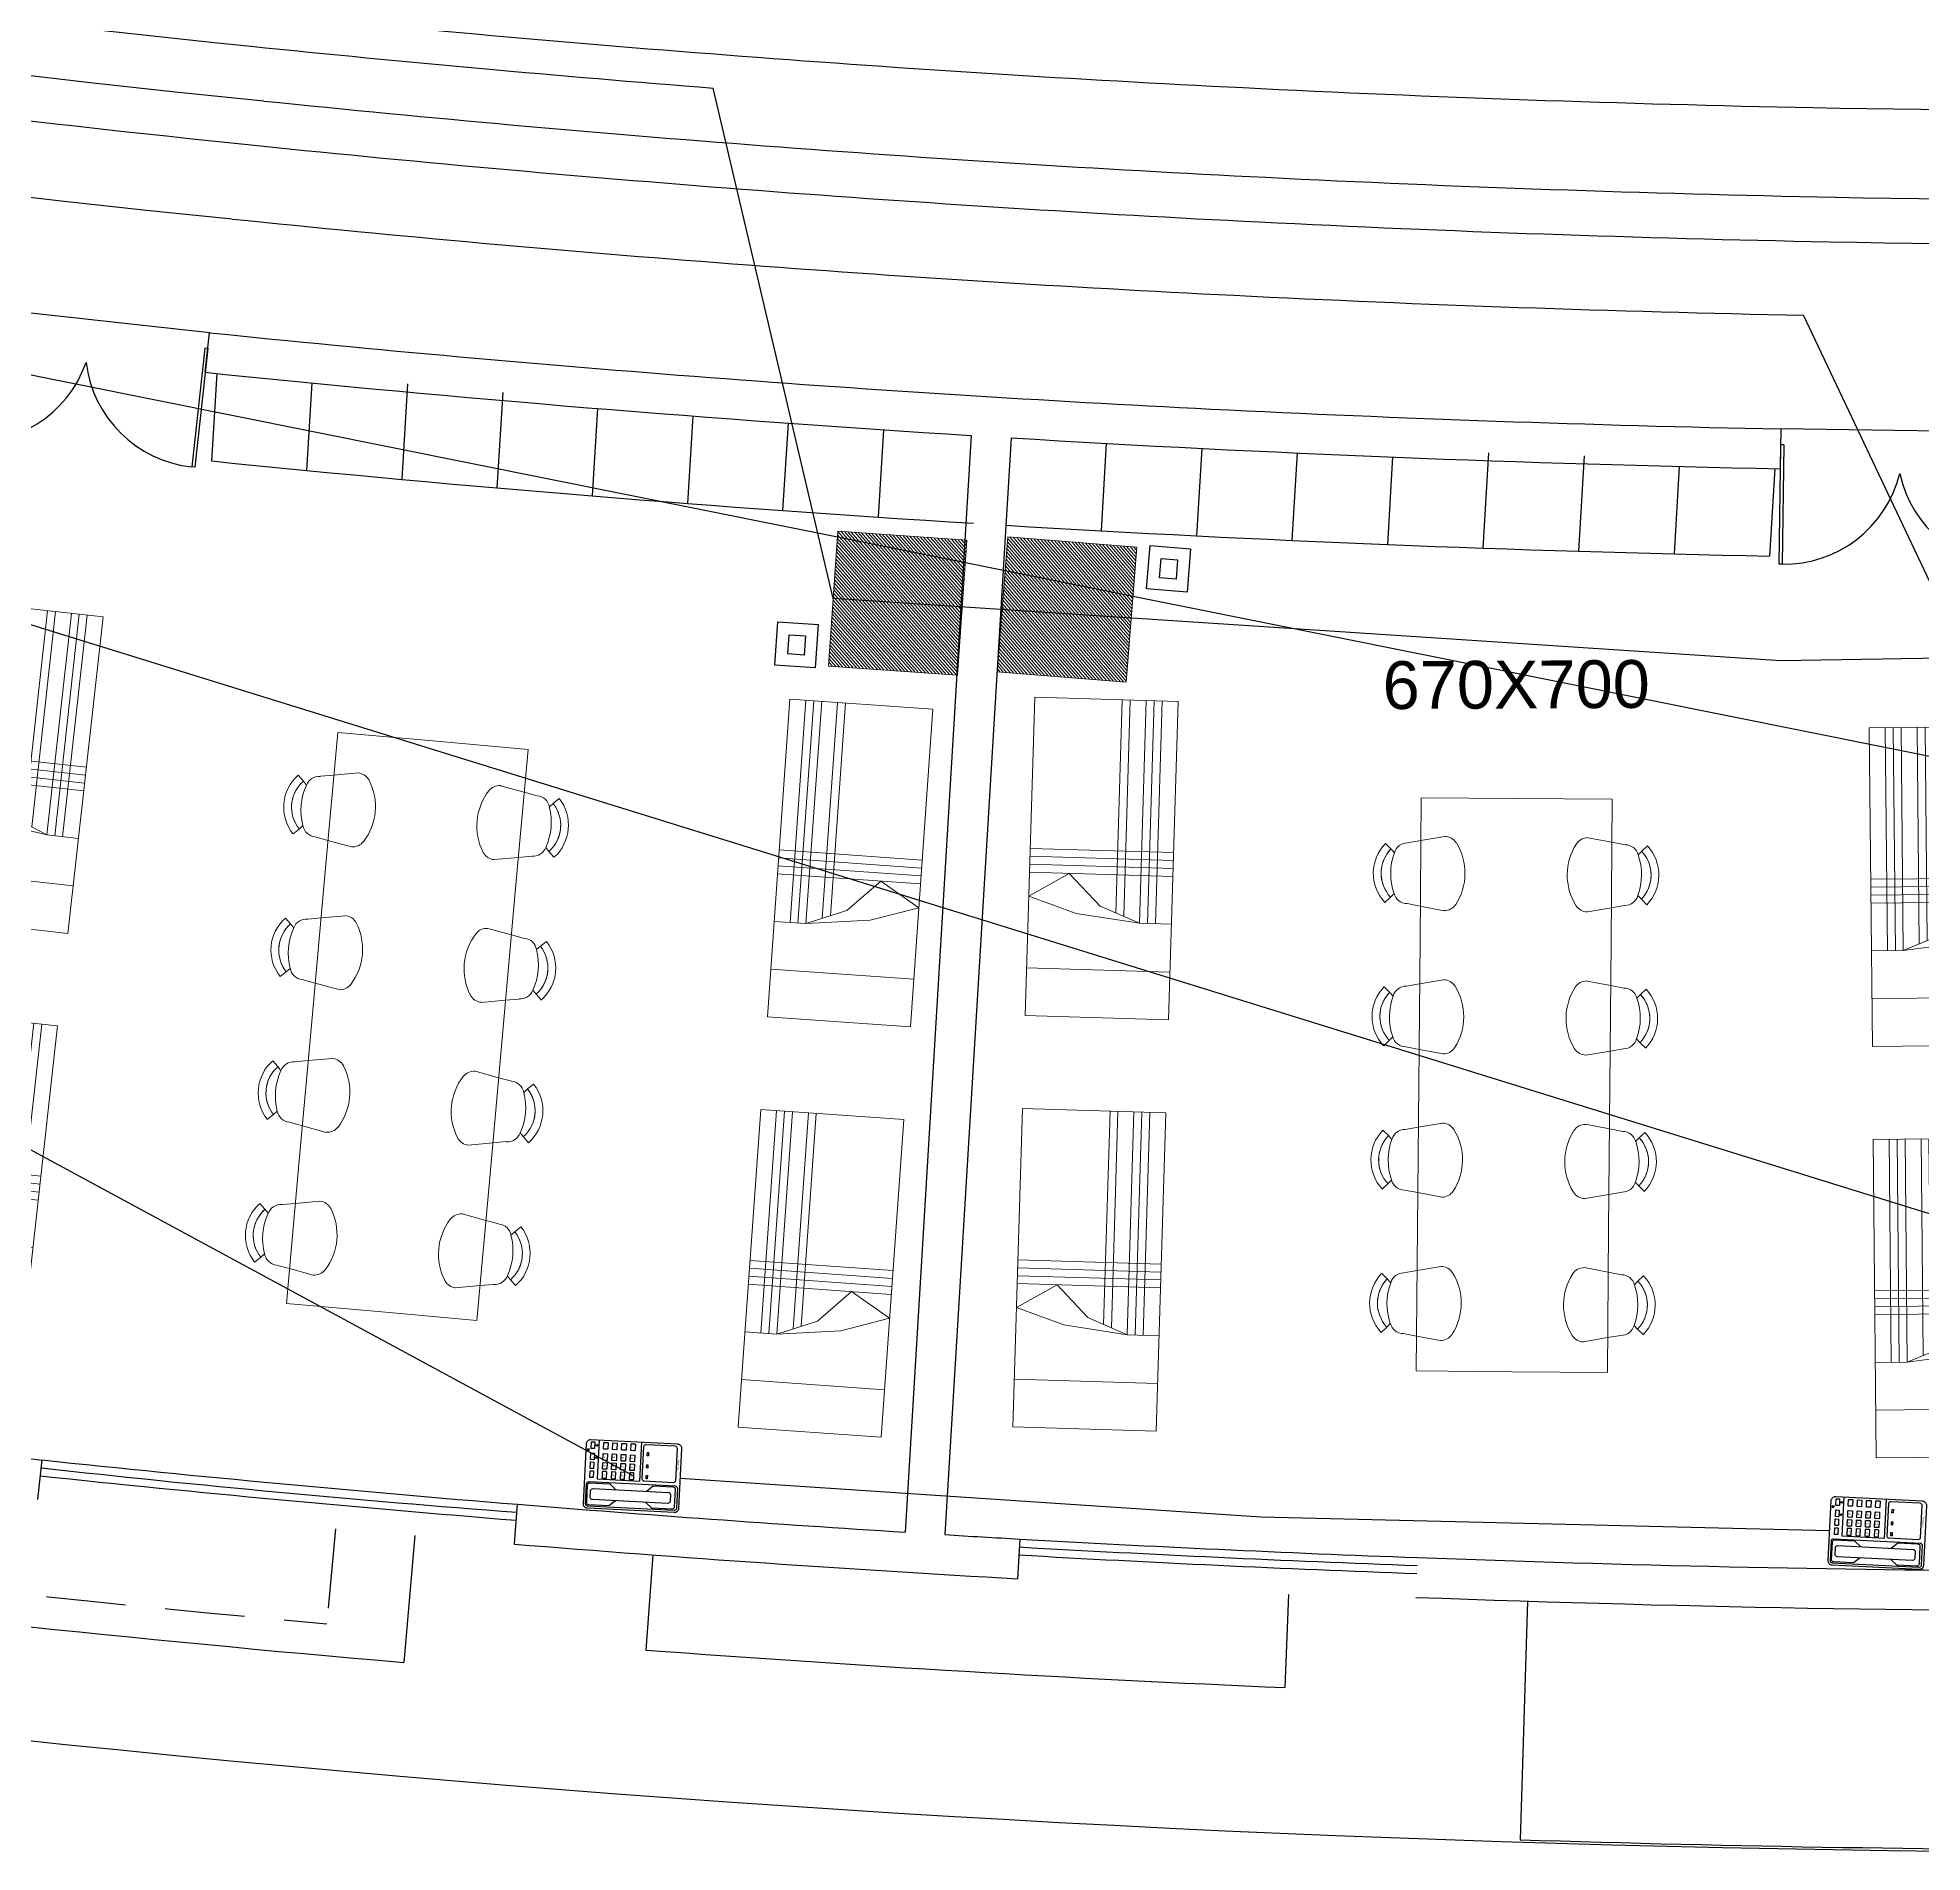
# Model space of a CAD drawing. Header units: inches. Extents: x -221585 to 401252, y -284294 to 332380.
# Drawn here: x 145657 to 146841, y 26845 to 27985 of the extents above; entities that cross this region are included whole.
import ezdxf
from ezdxf.enums import TextEntityAlignment as Align

# ---------------------------------------------------------------- set-up
doc = ezdxf.new("R2010")
doc.units = ezdxf.units.IN
doc.header["$MEASUREMENT"] = 0
doc.linetypes.add('HIDDEN', pattern=[0.375, 0.25, -0.125])
for name, color, linetype, lineweight in [('A-SEC-TXT', 3, 'Continuous', 0), ('FURN', 56, 'Continuous', 0), ('Wall mount speaker', 2, 'Continuous', 0)]:
    doc.layers.add(name, color=color, linetype=linetype, lineweight=lineweight)
doc.layers.add('A-TEXT', color=3, linetype='Continuous')
doc.layers.add('TEL', color=6, linetype='Continuous')
doc.styles.get("Standard").update_dxf_attribs({"font": 'arial.ttf'})

# ---------------------------------------------------------------- blocks, each defined once
blk = doc.blocks.new('d2')
at = {"color": 1, "ltscale": 8}
for p, q in [((-332.772, -186.458, 9945.752), (-332.753, -186.454, 9945.752)), ((-332.628, -187.194, 9945.752), (-332.772, -186.458, 9945.752)), ((-332.609, -187.19, 9945.752), (-332.753, -186.454, 9945.752)), ((-332.753, -186.454, 9945.752), (-332.753, -186.454, 9945.732)), ((-332.753, -186.454, 9945.732), (-332.753, -186.454, 9945.732)), ((-334.226, -186.743, 9945.752), (-334.206, -186.739, 9945.752)), ((-334.082, -187.479, 9945.752), (-334.226, -186.743, 9945.752)), ((-334.062, -187.475, 9945.752), (-334.206, -186.739, 9945.752)), ((-332.628, -187.194, 9945.752), (-332.609, -187.19, 9945.752)), ((-334.063, -187.577, 9945.752), (-332.589, -187.288, 9945.752)), ((-334.082, -187.479, 9945.752), (-334.062, -187.475, 9945.752))]:
    blk.add_line(p, q, dxfattribs=at)
for centre, start, end in [((-332.628, -187.194, 9945.752), 101.092, 178.0402), ((-334.062, -187.475, 9945.752), 24.1438, 101.092)]:
    blk.add_arc(centre, 0.75, start, end, dxfattribs=at)
blk = doc.blocks.new('FREGTET')
at = {"layer": 'FURN', "color": 8}
for p, q in [((-154.66, 109.191, -2766.571), (-154.635, 109.149, -2766.571)), ((-154.66, 109.191, -2766.571), (-154.635, 109.149, -2766.571)), ((-154.617, 109.122, -2766.571), (-154.635, 109.149, -2766.571)), ((-154.617, 109.122, -2766.571), (-154.635, 109.149, -2766.571)), ((-154.994, 109.041, -2766.571), (-155.133, 108.458, -2766.571)), ((-154.118, 108.833, -2766.571), (-154.994, 109.041, -2766.571)), ((-154.698, 109.057, -2766.571), (-154.732, 108.979, -2766.571)), ((-154.698, 109.057, -2766.571), (-154.732, 108.979, -2766.571)), ((-154.369, 109.063, -2766.571), (-154.341, 109.079, -2766.571)), ((-154.369, 109.063, -2766.571), (-154.341, 109.079, -2766.571)), ((-154.3, 109.105, -2766.571), (-154.341, 109.079, -2766.571)), ((-154.3, 109.105, -2766.571), (-154.341, 109.079, -2766.571)), ((-154.732, 108.979, -2766.571), (-154.793, 108.838, -2766.571)), ((-154.34, 108.731, -2766.571), (-154.331, 108.884, -2766.571)), ((-154.331, 108.884, -2766.571), (-154.327, 108.968, -2766.571)), ((-154.331, 108.884, -2766.571), (-154.327, 108.968, -2766.571)), ((-153.784, 108.982, -2766.571), (-153.76, 108.941, -2766.571)), ((-153.784, 108.982, -2766.571), (-153.76, 108.941, -2766.571)), ((-153.742, 108.914, -2766.571), (-153.76, 108.941, -2766.571)), ((-153.742, 108.914, -2766.571), (-153.76, 108.941, -2766.571)), ((-153.493, 108.854, -2766.571), (-153.465, 108.871, -2766.571)), ((-153.493, 108.854, -2766.571), (-153.465, 108.871, -2766.571)), ((-153.425, 108.897, -2766.571), (-153.465, 108.871, -2766.571)), ((-153.425, 108.897, -2766.571), (-153.465, 108.871, -2766.571)), ((-153.243, 108.625, -2766.571), (-154.118, 108.833, -2766.571)), ((-153.856, 108.771, -2766.571), (-153.917, 108.63, -2766.571)), ((-153.822, 108.848, -2766.571), (-153.856, 108.771, -2766.571)), ((-153.822, 108.848, -2766.571), (-153.856, 108.771, -2766.571)), ((-153.456, 108.676, -2766.571), (-153.451, 108.76, -2766.571)), ((-153.456, 108.676, -2766.571), (-153.451, 108.76, -2766.571)), ((-152.908, 108.774, -2766.571), (-152.884, 108.732, -2766.571)), ((-152.908, 108.774, -2766.571), (-152.884, 108.732, -2766.571)), ((-153.464, 108.523, -2766.571), (-153.456, 108.676, -2766.571)), ((-152.946, 108.64, -2766.571), (-152.98, 108.563, -2766.571)), ((-152.946, 108.64, -2766.571), (-152.98, 108.563, -2766.571)), ((-152.866, 108.705, -2766.571), (-152.884, 108.732, -2766.571)), ((-152.866, 108.705, -2766.571), (-152.884, 108.732, -2766.571)), ((-152.618, 108.646, -2766.571), (-152.59, 108.663, -2766.571)), ((-152.618, 108.646, -2766.571), (-152.59, 108.663, -2766.571)), ((-152.549, 108.689, -2766.571), (-152.59, 108.663, -2766.571)), ((-152.549, 108.689, -2766.571), (-152.59, 108.663, -2766.571)), ((-152.367, 108.417, -2766.571), (-153.243, 108.625, -2766.571)), ((-152.98, 108.563, -2766.571), (-153.042, 108.422, -2766.571)), ((-152.58, 108.468, -2766.571), (-152.576, 108.552, -2766.571)), ((-152.58, 108.468, -2766.571), (-152.576, 108.552, -2766.571)), ((-152.033, 108.566, -2766.571), (-152.008, 108.524, -2766.571)), ((-152.033, 108.566, -2766.571), (-152.008, 108.524, -2766.571)), ((-151.991, 108.497, -2766.571), (-152.008, 108.524, -2766.571)), ((-151.991, 108.497, -2766.571), (-152.008, 108.524, -2766.571)), ((-155.271, 107.874, -2766.571), (-155.133, 108.458, -2766.571)), ((-152.589, 108.314, -2766.571), (-152.58, 108.468, -2766.571)), ((-151.491, 108.209, -2766.571), (-152.367, 108.417, -2766.571)), ((-152.071, 108.432, -2766.571), (-152.105, 108.355, -2766.571)), ((-152.071, 108.432, -2766.571), (-152.105, 108.354, -2766.571)), ((-151.742, 108.438, -2766.571), (-151.714, 108.454, -2766.571)), ((-151.742, 108.438, -2766.571), (-151.714, 108.454, -2766.571)), ((-151.674, 108.481, -2766.571), (-151.714, 108.454, -2766.571)), ((-151.674, 108.481, -2766.571), (-151.714, 108.454, -2766.571)), ((-152.105, 108.355, -2766.571), (-152.166, 108.214, -2766.571)), ((-151.705, 108.259, -2766.571), (-151.7, 108.344, -2766.571)), ((-151.705, 108.259, -2766.571), (-151.7, 108.344, -2766.571)), ((-151.713, 108.106, -2766.571), (-151.705, 108.259, -2766.571)), ((-151.63, 107.625, -2766.571), (-151.491, 108.209, -2766.571)), ((-155.009, 107.811, -2766.571), (-155.001, 107.965, -2766.571)), ((-154.396, 107.666, -2766.571), (-155.271, 107.874, -2766.571)), ((-155.014, 107.727, -2766.571), (-155.009, 107.812, -2766.571)), ((-155.014, 107.727, -2766.571), (-155.009, 107.811, -2766.571)), ((-154.547, 107.857, -2766.571), (-154.609, 107.716, -2766.571)), ((-154.609, 107.716, -2766.571), (-154.643, 107.639, -2766.571)), ((-154.609, 107.716, -2766.571), (-154.643, 107.639, -2766.571)), ((-154.133, 107.603, -2766.571), (-154.125, 107.756, -2766.571)), ((-155.04, 107.59, -2766.571), (-154.999, 107.617, -2766.571)), ((-155.04, 107.59, -2766.571), (-154.999, 107.617, -2766.571)), ((-154.971, 107.633, -2766.571), (-154.999, 107.617, -2766.571)), ((-154.971, 107.633, -2766.571), (-154.999, 107.617, -2766.571)), ((-154.723, 107.574, -2766.571), (-154.705, 107.547, -2766.571)), ((-154.723, 107.574, -2766.571), (-154.705, 107.547, -2766.571)), ((-153.52, 107.458, -2766.571), (-154.396, 107.666, -2766.571)), ((-154.138, 107.519, -2766.571), (-154.133, 107.603, -2766.571)), ((-154.138, 107.519, -2766.571), (-154.133, 107.603, -2766.571)), ((-153.672, 107.649, -2766.571), (-153.733, 107.508, -2766.571)), ((-151.63, 107.625, -2766.571), (-151.769, 107.041, -2766.571)), ((-154.681, 107.505, -2766.571), (-154.705, 107.547, -2766.571)), ((-154.681, 107.505, -2766.571), (-154.705, 107.547, -2766.571)), ((-153.733, 107.508, -2766.571), (-153.767, 107.431, -2766.571)), ((-153.733, 107.508, -2766.571), (-153.767, 107.431, -2766.571)), ((-152.645, 107.249, -2766.571), (-153.52, 107.458, -2766.571)), ((-153.258, 107.395, -2766.571), (-153.249, 107.548, -2766.571)), ((-154.164, 107.382, -2766.571), (-154.124, 107.408, -2766.571)), ((-154.164, 107.382, -2766.571), (-154.124, 107.408, -2766.571)), ((-154.096, 107.425, -2766.571), (-154.124, 107.408, -2766.571)), ((-154.096, 107.425, -2766.571), (-154.124, 107.408, -2766.571)), ((-153.847, 107.366, -2766.571), (-153.83, 107.338, -2766.571)), ((-153.847, 107.366, -2766.571), (-153.83, 107.338, -2766.571)), ((-153.805, 107.297, -2766.571), (-153.83, 107.338, -2766.571)), ((-153.805, 107.297, -2766.571), (-153.83, 107.338, -2766.571)), ((-153.262, 107.311, -2766.571), (-153.258, 107.395, -2766.571)), ((-153.262, 107.311, -2766.571), (-153.258, 107.395, -2766.571)), ((-152.796, 107.441, -2766.571), (-152.858, 107.3, -2766.571)), ((-152.382, 107.187, -2766.571), (-152.374, 107.34, -2766.571)), ((-153.22, 107.216, -2766.571), (-153.248, 107.2, -2766.571)), ((-153.22, 107.216, -2766.571), (-153.248, 107.2, -2766.571)), ((-152.858, 107.3, -2766.571), (-152.892, 107.223, -2766.571)), ((-152.858, 107.3, -2766.571), (-152.892, 107.223, -2766.571)), ((-151.769, 107.041, -2766.571), (-152.645, 107.249, -2766.571)), ((-151.921, 107.233, -2766.571), (-151.982, 107.092, -2766.571)), ((-153.289, 107.174, -2766.571), (-153.248, 107.2, -2766.571)), ((-153.289, 107.174, -2766.571), (-153.248, 107.2, -2766.571)), ((-152.972, 107.157, -2766.571), (-152.954, 107.13, -2766.571)), ((-152.972, 107.157, -2766.571), (-152.954, 107.13, -2766.571)), ((-152.93, 107.089, -2766.571), (-152.954, 107.13, -2766.571)), ((-152.93, 107.089, -2766.571), (-152.954, 107.13, -2766.571)), ((-152.387, 107.103, -2766.571), (-152.382, 107.187, -2766.571)), ((-152.387, 107.103, -2766.571), (-152.382, 107.187, -2766.571)), ((-152.413, 106.966, -2766.571), (-152.373, 106.992, -2766.571)), ((-152.413, 106.966, -2766.571), (-152.373, 106.992, -2766.571)), ((-152.345, 107.008, -2766.571), (-152.373, 106.992, -2766.571)), ((-152.345, 107.008, -2766.571), (-152.373, 106.992, -2766.571)), ((-151.982, 107.092, -2766.571), (-152.016, 107.014, -2766.571)), ((-151.982, 107.092, -2766.571), (-152.016, 107.014, -2766.571)), ((-152.096, 106.949, -2766.571), (-152.078, 106.922, -2766.571)), ((-152.096, 106.949, -2766.571), (-152.078, 106.922, -2766.571)), ((-152.054, 106.88, -2766.571), (-152.078, 106.922, -2766.571)), ((-152.054, 106.88, -2766.571), (-152.078, 106.922, -2766.571))]:
    blk.add_line(p, q, dxfattribs=at)
for centre, radius, start, end in [((-154.525, 108.959, -2766.571), 0.268, 33.0269, 120.2325), ((-154.525, 108.959, -2766.571), 0.268, 33.0269, 120.2325), ((-154.615, 109.037, -2766.571), 0.0847, 91.5148, 166.6297), ((-154.615, 109.037, -2766.571), 0.0847, 91.5148, 166.6297), ((-154.525, 108.959, -2766.571), 0.219, 33.0269, 120.2325), ((-154.525, 108.959, -2766.571), 0.219, 46.2775, 120.2325), ((-154.576, 108.746, -2766.571), 0.378, 56.8909, 96.3685), ((-154.576, 108.746, -2766.571), 0.378, 56.8909, 96.3685), ((-154.409, 108.988, -2766.571), 0.0847, 346.6297, 61.7447), ((-154.409, 108.988, -2766.571), 0.0847, 346.6297, 61.7447), ((-153.649, 108.751, -2766.571), 0.268, 33.0269, 120.2325), ((-153.649, 108.751, -2766.571), 0.268, 33.0269, 120.2325), ((-153.74, 108.829, -2766.571), 0.0847, 91.5148, 166.6297), ((-153.74, 108.829, -2766.571), 0.0847, 91.5148, 166.6297), ((-153.649, 108.751, -2766.571), 0.219, 33.0269, 120.2325), ((-153.649, 108.751, -2766.571), 0.219, 46.2775, 120.2325), ((-153.7, 108.538, -2766.571), 0.378, 56.8909, 96.3685), ((-153.7, 108.538, -2766.571), 0.378, 56.8909, 96.3685), ((-154.711, 108.819, -2766.571), 0.0847, 166.6297, 224.3988), ((-154.711, 108.819, -2766.571), 0.0847, 166.6297, 224.3988), ((-154.512, 109.013, -2766.571), 0.363, 224.3988, 288.8607), ((-154.512, 109.013, -2766.571), 0.363, 224.3988, 288.8607), ((-153.534, 108.78, -2766.571), 0.0847, 346.6297, 61.7447), ((-153.534, 108.78, -2766.571), 0.0847, 346.6297, 61.7447), ((-152.774, 108.543, -2766.571), 0.268, 33.0269, 120.2325), ((-152.774, 108.543, -2766.571), 0.268, 33.0269, 120.2325), ((-152.774, 108.543, -2766.571), 0.219, 33.0269, 120.2325), ((-152.774, 108.543, -2766.571), 0.219, 46.2775, 120.2325), ((-154.422, 108.75, -2766.571), 0.0847, 288.8607, 346.6297), ((-154.422, 108.75, -2766.571), 0.0847, 288.8607, 346.6297), ((-152.864, 108.621, -2766.571), 0.0847, 91.5148, 166.6297), ((-152.864, 108.621, -2766.571), 0.0847, 91.5148, 166.6297), ((-152.824, 108.33, -2766.571), 0.378, 56.8909, 96.3685), ((-152.824, 108.33, -2766.571), 0.378, 56.8909, 96.3685), ((-152.658, 108.572, -2766.571), 0.0847, 346.6297, 61.7447), ((-152.658, 108.572, -2766.571), 0.0847, 346.6297, 61.7447), ((-153.835, 108.611, -2766.571), 0.0847, 166.6297, 224.3988), ((-153.835, 108.611, -2766.571), 0.0847, 166.6297, 224.3988), ((-153.636, 108.805, -2766.571), 0.363, 224.3988, 288.8607), ((-153.636, 108.805, -2766.571), 0.363, 224.3988, 288.8607), ((-153.547, 108.542, -2766.571), 0.0847, 288.8607, 346.6297), ((-153.547, 108.542, -2766.571), 0.0847, 288.8607, 346.6297), ((-151.898, 108.335, -2766.571), 0.268, 33.0269, 120.2325), ((-151.898, 108.335, -2766.571), 0.268, 33.0269, 120.2325), ((-151.898, 108.335, -2766.571), 0.219, 33.0269, 120.2325), ((-151.898, 108.335, -2766.571), 0.219, 46.2775, 120.2325), ((-152.959, 108.403, -2766.571), 0.0847, 166.6297, 224.3988), ((-152.959, 108.403, -2766.571), 0.0847, 166.6297, 224.3988), ((-151.988, 108.413, -2766.571), 0.0847, 91.5148, 166.6297), ((-151.988, 108.413, -2766.571), 0.0847, 91.5148, 166.6297), ((-151.949, 108.122, -2766.571), 0.378, 56.8909, 96.3685), ((-151.949, 108.122, -2766.571), 0.378, 56.8909, 96.3685), ((-151.782, 108.364, -2766.571), 0.0847, 346.6297, 61.7447), ((-151.782, 108.364, -2766.571), 0.0847, 346.6297, 61.7447), ((-152.761, 108.597, -2766.571), 0.363, 224.3988, 288.8607), ((-152.761, 108.597, -2766.571), 0.363, 224.3988, 288.8607), ((-152.671, 108.334, -2766.571), 0.0847, 288.8607, 346.6297), ((-152.671, 108.334, -2766.571), 0.0847, 288.8607, 346.6297), ((-152.084, 108.194, -2766.571), 0.0847, 166.6297, 224.3988), ((-152.084, 108.194, -2766.571), 0.0847, 166.6297, 224.3988), ((-154.828, 107.682, -2766.571), 0.363, 44.3988, 108.8607), ((-154.828, 107.682, -2766.571), 0.363, 44.3988, 108.8607), ((-151.885, 108.389, -2766.571), 0.363, 224.3988, 288.8607), ((-151.885, 108.389, -2766.571), 0.363, 224.3988, 288.8607), ((-151.795, 108.126, -2766.571), 0.0847, 288.8607, 346.6297), ((-151.795, 108.126, -2766.571), 0.0847, 288.8607, 346.6297), ((-154.918, 107.945, -2766.571), 0.0847, 108.8607, 166.6297), ((-154.918, 107.945, -2766.571), 0.0847, 108.8607, 166.6297), ((-154.63, 107.876, -2766.571), 0.0847, 346.6297, 44.3988), ((-154.63, 107.876, -2766.571), 0.0847, 346.6297, 44.3988), ((-154.043, 107.737, -2766.571), 0.0847, 108.8607, 166.6297), ((-154.043, 107.737, -2766.571), 0.0847, 108.8607, 166.6297), ((-153.953, 107.474, -2766.571), 0.363, 44.3988, 108.8607), ((-153.953, 107.474, -2766.571), 0.363, 44.3988, 108.8607), ((-154.931, 107.707, -2766.571), 0.0847, 166.6297, 241.7447), ((-154.931, 107.707, -2766.571), 0.0847, 166.6297, 241.7447), ((-153.754, 107.668, -2766.571), 0.0847, 346.6297, 44.3988), ((-153.754, 107.668, -2766.571), 0.0847, 346.6297, 44.3988), ((-154.816, 107.736, -2766.571), 0.268, 213.0269, 300.2325), ((-154.816, 107.736, -2766.571), 0.268, 213.0269, 300.2325), ((-154.816, 107.736, -2766.571), 0.219, 213.0269, 300.2325), ((-154.816, 107.736, -2766.571), 0.219, 213.0269, 286.9819), ((-154.765, 107.949, -2766.571), 0.378, 236.8909, 276.3685), ((-154.765, 107.949, -2766.571), 0.378, 236.8909, 276.3685), ((-154.725, 107.658, -2766.571), 0.0847, 271.5148, 346.6297), ((-154.725, 107.658, -2766.571), 0.0847, 271.5148, 346.6297), ((-153.167, 107.529, -2766.571), 0.0847, 108.8607, 166.6297), ((-153.167, 107.529, -2766.571), 0.0847, 108.8607, 166.6297), ((-153.077, 107.266, -2766.571), 0.363, 44.3988, 108.8607), ((-153.077, 107.266, -2766.571), 0.363, 44.3988, 108.8607), ((-154.056, 107.499, -2766.571), 0.0847, 166.6297, 241.7447), ((-154.056, 107.499, -2766.571), 0.0847, 166.6297, 241.7447), ((-152.879, 107.46, -2766.571), 0.0847, 346.6297, 44.3988), ((-152.879, 107.46, -2766.571), 0.0847, 346.6297, 44.3988), ((-153.94, 107.528, -2766.571), 0.268, 213.0269, 300.2325), ((-153.94, 107.528, -2766.571), 0.268, 213.0269, 300.2325), ((-153.94, 107.528, -2766.571), 0.219, 213.0269, 300.2325), ((-153.94, 107.528, -2766.571), 0.219, 213.0269, 286.9819), ((-153.889, 107.741, -2766.571), 0.378, 236.8909, 276.3685), ((-153.889, 107.741, -2766.571), 0.378, 236.8909, 276.3685), ((-153.85, 107.45, -2766.571), 0.0847, 271.5148, 346.6297), ((-153.85, 107.45, -2766.571), 0.0847, 271.5148, 346.6297), ((-152.291, 107.321, -2766.571), 0.0847, 108.8607, 166.6297), ((-152.291, 107.321, -2766.571), 0.0847, 108.8607, 166.6297), ((-152.202, 107.058, -2766.571), 0.363, 44.3988, 108.8607), ((-152.202, 107.058, -2766.571), 0.363, 44.3988, 108.8607), ((-153.18, 107.291, -2766.571), 0.0847, 166.6297, 241.7447), ((-153.18, 107.291, -2766.571), 0.0847, 166.6297, 241.7447), ((-153.014, 107.533, -2766.571), 0.378, 236.8909, 276.3685), ((-153.014, 107.533, -2766.571), 0.378, 236.8909, 276.3685), ((-152.974, 107.242, -2766.571), 0.0847, 271.5148, 346.6297), ((-152.974, 107.242, -2766.571), 0.0847, 271.5148, 346.6297), ((-152.003, 107.252, -2766.571), 0.0847, 346.6297, 44.3988), ((-152.003, 107.252, -2766.571), 0.0847, 346.6297, 44.3988), ((-153.064, 107.32, -2766.571), 0.268, 213.0269, 300.2325), ((-153.064, 107.32, -2766.571), 0.268, 213.0269, 300.2325), ((-153.064, 107.32, -2766.571), 0.219, 213.0269, 300.2325), ((-153.064, 107.32, -2766.571), 0.219, 213.0269, 286.9819), ((-152.304, 107.083, -2766.571), 0.0847, 166.6297, 241.7447), ((-152.304, 107.083, -2766.571), 0.0847, 166.6297, 241.7447), ((-152.189, 107.112, -2766.571), 0.219, 213.0269, 300.2325), ((-152.189, 107.112, -2766.571), 0.219, 213.0269, 286.9819), ((-152.138, 107.325, -2766.571), 0.378, 236.8909, 276.3685), ((-152.138, 107.325, -2766.571), 0.378, 236.8909, 276.3685), ((-152.098, 107.034, -2766.571), 0.0847, 271.5148, 346.6297), ((-152.098, 107.034, -2766.571), 0.0847, 271.5148, 346.6297), ((-152.189, 107.112, -2766.571), 0.268, 213.0269, 300.2325), ((-152.189, 107.112, -2766.571), 0.268, 213.0269, 300.2325)]:
    blk.add_arc(centre, radius, start, end, dxfattribs=at)
blk = doc.blocks.new('A$C25933C84')
at = {"color": 8, "linetype": 'Continuous'}
for p, q in [((0, 0.9), (2, 0.9)), ((0, 0), (0, 0.9)), ((0.3, 0.9), (0.3, 0)), ((0.6, 0.7), (0.6, 0.9)), ((2, 0.9), (2, 0)), ((0.65, 0.3), (0.6, 0.7)), ((0.7, 0.45), (0.6, 0.7)), ((0.9, 0.25), (0.7, 0.45)), ((0.75, 0), (0.65, 0.3)), ((0.75, 0), (0.9, 0.25)), ((2, 0), (0, 0))]:
    blk.add_line(p, q, dxfattribs=at)
at = {"color": 8}
for p, q in [((0.9, 0), (0.9, 0.9)), ((0.95, 0), (0.95, 0.9)), ((1, 0), (1, 0.9)), ((1.05, 0), (1.05, 0.9)), ((0.6, 0.8), (2, 0.8)), ((0.6, 0.75), (2, 0.75)), ((0.6, 0.7), (2, 0.7)), ((0.64, 0.6), (2, 0.6)), ((0.66, 0.55), (2, 0.55))]:
    blk.add_line(p, q, dxfattribs=at)
blk = doc.blocks.new('xfggsdr')
at = {"color": 8, "extrusion": (3.15e-14, 5.7e-15, -1), "xscale": 99.99999999999996, "yscale": 99.99999999999996, "zscale": -100, "rotation": 275.7220156941657}
blk.add_blockref('FREGTET', (-154932.6, -31689.1, -276657.1), dxfattribs=at)
at = {"layer": 'FURN', "color": 8, "extrusion": (-1.83e-14, -1.1e-15, -1), "xscale": -99.99999999999996, "yscale": 99.99999999999996, "zscale": -99.99999999999996, "rotation": 261.1379053757277}
for p in [(-146010.8, -15268.6, 0), (-146050.6, -15524, 0)]:
    blk.add_blockref('A$C25933C84', p, dxfattribs=at)
at = {"layer": 'FURN', "color": 8, "extrusion": (1.79e-14, 3.8e-15, -1), "xscale": 99.99999999999994, "yscale": 99.99999999999994, "zscale": -100, "rotation": 83.41111061605987}
for p in [(-145396, -15364.4, 0), (-145425.7, -15621.1, 0)]:
    blk.add_blockref('A$C25933C84', p, dxfattribs=at)
blk = doc.blocks.new('FEGREGRE')
at = {"color": 20, "ltscale": 10}
for p, q in [((352871.5, 113752, 0.4), (352864.6, 113672.2, 0.4)), ((353021, 113739.9, 0.4), (353016.5, 113680.1, 0.4)), ((353420.2, 113714.9, 0.4), (353417.8, 113656.5, 0.4)), ((353570.2, 113710.8, 0.8), (353565.5, 113560.9, 0.8))]:
    blk.add_line(p, q, dxfattribs=at)
for centre, radius, start, end in [((353970.3, 126473.1, 0.4), 12848.5, 262.81881, 265.06302), ((353970.3, 126473.1, 0.4), 12828.5, 265.73613, 267.53133), ((353970.4, 126424.6, 0.8), 12870, 268.1974, 271.80135)]:
    blk.add_arc(centre, radius, start, end, dxfattribs=at)
blk = doc.blocks.new('A$C1A3D5E7F')
at = {"color": 1}
for points in [[(6.11, 4.12), (6.11, 0.28, -0.414214), (5.83, 0), (0.28, 0, -0.414214), (0, 0.28), (0, 4.12, -0.414214), (0.28, 4.41), (5.83, 4.41, -0.414214)], [(5.97, 4.12), (5.97, 2.84, -0.414214), (5.83, 2.7), (0.28, 2.7, -0.414214), (0.14, 2.84), (0.14, 4.12, -0.414214), (0.28, 4.27), (5.83, 4.27, -0.414214)], [(5.69, 3.7), (5.69, 3.27, -0.414214), (5.54, 3.13), (0.71, 3.13, -0.414214), (0.57, 3.27), (0.57, 3.7, -0.414214), (0.71, 3.84), (5.54, 3.84, -0.414214)], [(2.42, 2.36), (2.42, 0.28, -0.414214), (2.28, 0.14), (0.43, 0.14, -0.414214), (0.29, 0.28), (0.29, 2.36, -0.414214), (0.43, 2.5), (2.28, 2.5, -0.414214)], [(3.25, 2.03), (3.25, 2.4, 0.414214), (3.23, 2.43), (3, 2.43, 0.414214), (2.97, 2.4), (2.97, 2.03, 0.414214), (3, 2), (3.23, 2, 0.414214)], [(3.84, 2.03), (3.84, 2.4, 0.414214), (3.81, 2.43), (3.58, 2.43, 0.414214), (3.55, 2.4), (3.55, 2.03, 0.414214), (3.58, 2), (3.81, 2, 0.414214)], [(4.42, 2.03), (4.42, 2.4, 0.414214), (4.39, 2.43), (4.16, 2.43, 0.414214), (4.14, 2.4), (4.14, 2.03, 0.414214), (4.16, 2), (4.39, 2, 0.414214)], [(5, 2.03), (5, 2.4, 0.414214), (4.97, 2.43), (4.75, 2.43, 0.414214), (4.72, 2.4), (4.72, 2.03, 0.414214), (4.75, 2), (4.97, 2, 0.414214)], [(5.79, 2.4), (5.79, 2.03, -0.414214), (5.76, 2), (5.6, 2, -0.414214), (5.57, 2.03), (5.57, 2.4, -0.414214), (5.6, 2.43), (5.76, 2.43, -0.414214)], [(3.25, 1.82), (3.25, 1.45, -0.414214), (3.23, 1.43), (3, 1.43, -0.414214), (2.97, 1.45), (2.97, 1.82, -0.414214), (3, 1.85), (3.23, 1.85, -0.414214)], [(3.25, 1.25), (3.25, 0.88, -0.414214), (3.23, 0.85), (3, 0.85, -0.414214), (2.97, 0.88), (2.97, 1.25, -0.414214), (3, 1.28), (3.23, 1.28, -0.414214)], [(3.84, 1.82), (3.84, 1.45, -0.414214), (3.81, 1.43), (3.58, 1.43, -0.414214), (3.55, 1.45), (3.55, 1.82, -0.414214), (3.58, 1.85), (3.81, 1.85, -0.414214)], [(3.84, 1.25), (3.84, 0.88, -0.414214), (3.81, 0.85), (3.58, 0.85, -0.414214), (3.55, 0.88), (3.55, 1.25, -0.414214), (3.58, 1.28), (3.81, 1.28, -0.414214)], [(4.42, 1.82), (4.42, 1.45, -0.414214), (4.39, 1.43), (4.16, 1.43, -0.414214), (4.14, 1.45), (4.14, 1.82, -0.414214), (4.16, 1.85), (4.39, 1.85, -0.414214)], [(4.42, 1.25), (4.42, 0.88, -0.414214), (4.39, 0.85), (4.16, 0.85, -0.414214), (4.14, 0.88), (4.14, 1.25, -0.414214), (4.16, 1.28), (4.39, 1.28, -0.414214)], [(5, 1.82), (5, 1.45, -0.414214), (4.97, 1.43), (4.75, 1.43, -0.414214), (4.72, 1.45), (4.72, 1.82, -0.414214), (4.75, 1.85), (4.97, 1.85, -0.414214)], [(5, 1.25), (5, 0.88, -0.414214), (4.97, 0.85), (4.75, 0.85, -0.414214), (4.72, 0.88), (4.72, 1.25, -0.414214), (4.75, 1.28), (4.97, 1.28, -0.414214)], [(5.79, 1.82), (5.79, 1.45, -0.414214), (5.76, 1.43), (5.6, 1.43, -0.414214), (5.57, 1.45), (5.57, 1.82, -0.414214), (5.6, 1.85), (5.76, 1.85, -0.414214)], [(5.79, 1.25), (5.79, 0.88, -0.414214), (5.76, 0.85), (5.6, 0.85, -0.414214), (5.57, 0.88), (5.57, 1.25, -0.414214), (5.6, 1.28), (5.76, 1.28, -0.414214)], [(3.25, 0.54), (3.25, 0.17, -0.414214), (3.23, 0.14), (3, 0.14, -0.414214), (2.97, 0.17), (2.97, 0.54, -0.414214), (3, 0.57), (3.23, 0.57, -0.414214)], [(3.84, 0.54), (3.84, 0.17, -0.414214), (3.81, 0.14), (3.58, 0.14, -0.414214), (3.55, 0.17), (3.55, 0.54, -0.414214), (3.58, 0.57), (3.81, 0.57, -0.414214)], [(4.42, 0.54), (4.42, 0.17, -0.414214), (4.39, 0.14), (4.16, 0.14, -0.414214), (4.14, 0.17), (4.14, 0.54, -0.414214), (4.16, 0.57), (4.39, 0.57, -0.414214)], [(5, 0.54), (5, 0.17, -0.414214), (4.97, 0.14), (4.75, 0.14, -0.414214), (4.72, 0.17), (4.72, 0.54, -0.414214), (4.75, 0.57), (4.97, 0.57, -0.414214)], [(5.79, 0.54), (5.79, 0.17, -0.414214), (5.76, 0.14), (5.6, 0.14, -0.414214), (5.57, 0.17), (5.57, 0.54, -0.414214), (5.6, 0.57), (5.76, 0.57, -0.414214)]]:
    blk.add_lwpolyline(points, format="xyb", close=True, dxfattribs=at)
for points in [[(2.11, 3.13), (1.71, 2.77), (0.43, 2.77, -0.414214), (0.28, 2.91), (0.28, 4.05, -0.414214), (0.43, 4.19), (1.71, 4.19), (2.11, 3.84)], [(4.07, 3.84), (4.48, 4.19), (5.76, 4.19, -0.414214), (5.9, 4.05), (5.9, 2.91, -0.414214), (5.76, 2.77), (4.48, 2.77), (4.07, 3.13)]]:
    blk.add_lwpolyline(points, format="xyb", dxfattribs=at)
blk.add_lwpolyline([(5.31, 0), (5.31, 2.5), (2.57, 2.5), (2.57, 0)], dxfattribs=at)
for points in [[(2.18, 2.34), (2.18, 2.12), (2.1, 2.12), (2.1, 2.34)], [(2.18, 1.64), (2.18, 1.43), (2.1, 1.43), (2.1, 1.64)], [(2.18, 0.86), (2.18, 0.64), (2.1, 0.64), (2.1, 0.86)], [(6.02, 0.66), (6.02, 0.68), (5.91, 0.68), (5.91, 0.66)], [(6.02, 0.65), (6.02, 0.63), (5.91, 0.63), (5.91, 0.65)], [(6.02, 0.61), (6.02, 0.6), (5.91, 0.6), (5.91, 0.61)]]:
    blk.add_lwpolyline(points, close=True, dxfattribs=at)
for centre in [(5.43, 1.14), (5.43, 0.35)]:
    blk.add_circle(centre, 0.0499, dxfattribs=at)
for s, height, p in [('Panasonic', 0.0995, (0.15, 1.36)), ('1', 0.142, (3.15, 2.21)), ('2', 0.142, (3.15, 1.64)), ('4', 0.142, (3.73, 2.21)), ('5', 0.142, (3.73, 1.64)), ('7', 0.142, (4.31, 2.21)), ('8', 0.142, (4.31, 1.64)), ('*', 0.142, (4.9, 2.21)), ('0', 0.142, (4.9, 1.64)), ('3', 0.142, (3.15, 1.06)), ('6', 0.142, (3.73, 1.06)), ('9', 0.142, (4.31, 1.06)), ('#', 0.142, (4.9, 1.06)), ('MIC', 0.0498, (5.86, 0.64))]:
    blk.add_text(s, height=height, rotation=90, dxfattribs=at).set_placement(p, align=Align.MIDDLE)
blk = doc.blocks.new('A$C54490F4E')
at = {"layer": 'Wall mount speaker', "ltscale": 0.1}
h = blk.add_hatch(dxfattribs=at)
h.set_pattern_fill('ANSI31', color=3, scale=50, style=0)
h.paths.add_polyline_path([(347.4, 331.9), (0, 331.9), (0, 0), (347.4, 0)])
at = {"layer": 'Wall mount speaker', "color": 3, "ltscale": 0.1}
blk.add_lwpolyline([(0, 331.9), (347.4, 331.9), (347.4, 0), (0, 0)], close=True, dxfattribs=at)
blk = doc.blocks.new('A$C1A917D7C')
at = {"layer": 'TEL', "elevation": 0}
for points in [[(0, 956.5), (227.2, 956.5), (227.2, 744.3), (0, 744.3)], [(63, 893.4), (164.2, 893.4), (164.2, 807.3), (63, 807.3)]]:
    blk.add_lwpolyline(points, close=True, dxfattribs=at)
at = {"layer": 'Wall mount speaker', "color": 2, "ltscale": 0.1, "xscale": 2.038325862171721, "yscale": 2.038325862171721, "zscale": 2.038325862171721}
blk.add_blockref('A$C54490F4E', (14.1, 0), dxfattribs=at)

msp = doc.modelspace()

# ---------------------------------------------------------------- linework, layer by layer
at = {"color": 1}
for p, q in [((146031.5, 27081.5), (144221, 28060.6, 1.3)), ((147451.1, 27058.2), (144221, 28060.6, 1.3)), ((148694, 27162.1, 0), (144221, 28060.6, 1.3)), ((146425.2, 27055.8), (146060.6, 27080.1)), ((146782.4, 27047.3), (146425.2, 27055.8))]:
    msp.add_line(p, q, dxfattribs=at)
at = {"color": 6}
for p, q in [((146156.7, 27632.7), (146081.4, 27953.3)), ((146751.7, 27593.6), (146156.7, 27632.7)), ((147069.9, 27598.9), (146751.7, 27593.6))]:
    msp.add_line(p, q, dxfattribs=at)
at = {"color": 42}
msp.add_line((146864.3, 27603.1), (146766, 27810.6), dxfattribs=at)
at = {"color": 4, "ltscale": 10}
for p, q in [((145765, 27799.7, 0), (145762.1, 27774.8, 0)), ((146751.7, 27739.3, 0), (146751.4, 27714.3, 0)), ((146243.4, 27735.1, 0), (146201.9, 27046.4, 0)), ((146268.4, 27733.6, 0), (146226.8, 27044.9, 0)), ((145659.8, 27091.8, 0), (145657.2, 27066.9, 0)), ((145958.4, 27063.9, 0), (145956.4, 27039, 0)), ((146273.9, 27042.1, 0), (146272.5, 27017.2, 0))]:
    msp.add_line(p, q, dxfattribs=at)
at = {"color": 8, "ltscale": 10}
for p, q in [((145769.7, 27774.1, 0), (145766.3, 27719.1, 0)), ((145829.4, 27768.1, 0), (145826, 27713.2, 0)), ((145889.5, 27767.5, 0), (145885.8, 27707.6, 0)), ((145949.3, 27762.1, 0), (145945.6, 27702.2, 0)), ((146008.8, 27752.1, 0), (146005.4, 27697.2, 0)), ((146068.6, 27747.3, 0), (146065.2, 27692.4, 0)), ((146128.4, 27742.9, 0), (146125, 27688, 0)), ((146188.3, 27738.7, 0), (146184.9, 27683.8, 0)), ((146328.2, 27730.2, 0), (146324.9, 27675.3, 0)), ((146388.1, 27727, 0), (146384.8, 27672.1, 0)), ((146448.1, 27724.2, 0), (146444.7, 27669.3, 0)), ((146508, 27721.6, 0), (146504.7, 27666.7, 0)), ((146568.3, 27724.3, 0), (146564.7, 27664.4, 0)), ((146628.3, 27722.4, 0), (146624.7, 27662.4, 0)), ((146688, 27715.7, 0), (146684.7, 27660.8, 0)), ((146748, 27714.3, 0), (146744.7, 27659.4, 0))]:
    msp.add_line(p, q, dxfattribs=at)
at = {"color": 20, "linetype": 'HIDDEN', "ltscale": 200}
msp.add_line((145844.2, 27048.5, 0), (145838.8, 26988.9, 0), dxfattribs=at)
at = {"color": 42}
for centre, radius, start, end in [((147029.2, 39927.9), 12045.7, 255.93276, 264.13954), ((147009.2, 39853.8), 12045.7, 255.93276, 264.13954), ((147027.1, 39910.8), 12028.5, 264.14106, 267.14592), ((147007.8, 39493.6, 0), 11611, 268.90556, 274.41008), ((147027.1, 39910.8), 12028.5, 267.14592, 268.8512), ((147007.2, 39836.7), 12028.5, 264.14106, 267.14592), ((147007.2, 39836.7), 12028.5, 267.14592, 268.8512)]:
    msp.add_arc(centre, radius, start, end, dxfattribs=at)
at = {"color": 6}
for centre, radius, start, end in [((147021.1, 39962.3), 12045.7, 257.06694, 264.13954), ((147013, 39967.1), 12028.5, 264.14106, 267.14592), ((147019.1, 39945.2), 12028.5, 264.14106, 265.52919), ((146993.6, 39549.9, 0), 11611, 268.90556, 274.26576), ((147013, 39967.1), 12028.5, 267.14592, 268.8512)]:
    msp.add_arc(centre, radius, start, end, dxfattribs=at)
at = {"color": 144}
for centre, radius, start, end in [((147025.2, 39899.9), 12045.7, 259.75925, 264.13954), ((147023.2, 39882.8), 12028.5, 264.14106, 267.14592), ((147023.2, 39882.8), 12028.5, 267.14592, 268.8512)]:
    msp.add_arc(centre, radius, start, end, dxfattribs=at)
at = {"color": 144, "ltscale": 10}
msp.add_arc((147003.8, 39465.6, 0), 11611, 268.90556, 274.41008, dxfattribs=at)
at = {"color": 4, "ltscale": 10}
for centre, radius, start, end in [((146992.9, 39765.3, 0), 12028.5, 264.14106, 267.14592), ((146992.9, 39765.3, 0), 12053.5, 264.13938, 266.43421), ((146992.9, 39765.3, 0), 12028.5, 267.14592, 268.8512), ((146992.9, 39765.3, 0), 12053.5, 266.5542, 268.85223), ((146992.9, 39765.3, 0), 12743.5, 263.33126, 263.99573), ((147011, 40001.7, 0), 12980.5, 265.34902, 266.42634), ((146992.9, 39765.3, 0), 12743.5, 266.55379, 266.76576), ((146992.9, 39765.3, 0), 12768.5, 265.34404, 266.76576), ((146992.9, 39765.3, 0), 12743.5, 267.88941, 269.64975), ((146992.9, 39765.3, 0), 12768.5, 267.88941, 270.24285)]:
    msp.add_arc(centre, radius, start, end, dxfattribs=at)
at = {"color": 8, "ltscale": 10}
for start, end in [(264.18605, 266.45794), (266.55379, 268.82568)]:
    msp.add_arc((146992.9, 39765.3, 0), 12108.5, start, end, dxfattribs=at)
at = {"color": 1, "ltscale": 8}
for centre, radius, start, end in [((146996.3, 39803.1, 0), 12781.4, 263.99802, 265.34233), ((146988.4, 39715.5, 0), 12703.5, 263.99219, 265.34581), ((146609.1, 35652.6, 0), 8618.3, 263.67292, 265.66744), ((146992.9, 39765.3, 0), 12743.5, 266.76576, 267.88941), ((146992.9, 39765.3, 0), 12753.5, 266.76576, 267.88941), ((146992.9, 39765.3, 0), 12748.5, 266.76576, 267.88941)]:
    msp.add_arc(centre, radius, start, end, dxfattribs=at)
at = {"color": 20, "ltscale": 10}
msp.add_arc((146993.3, 39715.4, 0), 12870, 260.08648, 279.91229, dxfattribs=at)
at = {"color": 20, "linetype": 'HIDDEN', "ltscale": 200}
msp.add_arc((146992.9, 39765.3, 0), 12828.5, 263.04316, 264.83866, dxfattribs=at)

# ---------------------------------------------------------------- block references
at = {"color": 1}
for p, xscale, yscale, zscale, rotation in [((108291, 19830.1, -994575.2), 100.0000000000091, 100.0000000000091, 100.0000000000091, 162.6917603071649), ((110348.9, 16260.6, -994575.2), 99.99999999999415, 99.99999999999415, 99.99999999999415, 168.116431881778)]:
    msp.add_blockref('d2', p, dxfattribs=dict(at, xscale=xscale, yscale=yscale, zscale=zscale, rotation=rotation))
at = {"color": 4, "xscale": -1}
for p, rotation in [((290783.2, 49118.2, 0), 2.524810482865609), ((289254.3, 60685.5, 0), 7.146459308477544)]:
    msp.add_blockref('xfggsdr', p, dxfattribs=dict(at, rotation=rotation))
at = {"color": 1}
msp.add_blockref('FEGREGRE', (-206977.5, -86707.7, -0.4), dxfattribs=at)
at = {"linetype": 'ByBlock', "lineweight": -3, "xscale": 9.799999999999995, "yscale": 9.799999999999995, "zscale": 9.799999999999995, "rotation": 177.1378137491328}
for p in [(146061.7, 27101.7), (146843.3, 27065.9)]:
    msp.add_blockref('A$C1A3D5E7F', p, dxfattribs=at)
at = {"layer": 'A-SEC-TXT', "color": 30, "xscale": 0.12012, "yscale": 0.12012, "zscale": 0.12012}
for p, rotation in [((146234.7, 27582.9), 86.03119440800134), ((146266.6, 27673.1), 265.439918169683)]:
    msp.add_blockref('A$C1A917D7C', p, dxfattribs=dict(at, rotation=rotation))

# ---------------------------------------------------------------- texts
at = {"layer": 'A-TEXT'}
msp.add_text('670X700', height=30, rotation=0.27, dxfattribs=at).set_placement((146585.6, 27578.7, 0), align=Align.MIDDLE)

doc.saveas('drawing.dxf')
